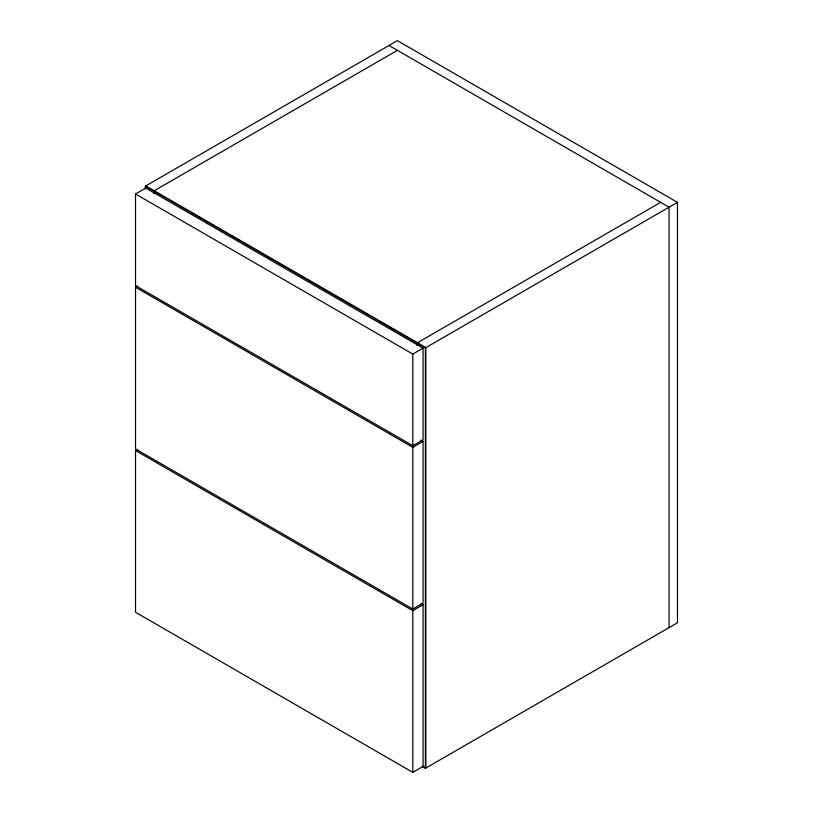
<?xml version="1.0" encoding="UTF-8"?>
<svg xmlns="http://www.w3.org/2000/svg" width="813" height="813" viewBox="0 0 813 813"><rect width="100%" height="100%" fill="white"/><g stroke="black" fill="none" stroke-linecap="round" stroke-linejoin="round"><path stroke-width="1.22" d="M145.334 188.718L145.334 186.177L397.394 40.65L677.473 202.346L677.473 622.778L425.402 768.305L422.252 766.486M135.527 193.992L145.791 188.067L423.075 348.147L423.075 439.782L412.801 445.707L135.527 285.627L135.527 193.992L412.801 354.082L423.075 348.147M397.394 50.355L153.728 191.035L153.728 193.575M420.88 440.138L423.075 441.398L423.075 603.104L412.801 609.028L135.527 448.949L135.527 287.243L137.58 286.054M420.88 603.449L423.075 604.72L423.075 766.425L412.801 772.35L135.527 612.27L135.527 450.565L137.58 449.376M660.664 202.346L416.998 343.025L416.998 345.566M145.334 186.177L425.402 347.883L677.473 202.346M135.527 287.243L412.801 447.323L423.075 441.398M135.527 450.565L412.801 610.644L423.075 604.72M389 45.498L669.069 207.203L669.069 627.626M422.719 766.222L424.823 767.431M425.87 768.041L425.87 347.608L145.791 185.913L145.791 188.453M425.402 347.883L425.402 768.305M412.801 354.082L412.801 445.707M412.801 447.323L412.801 609.028M412.801 610.644L412.801 772.35"/></g></svg>
